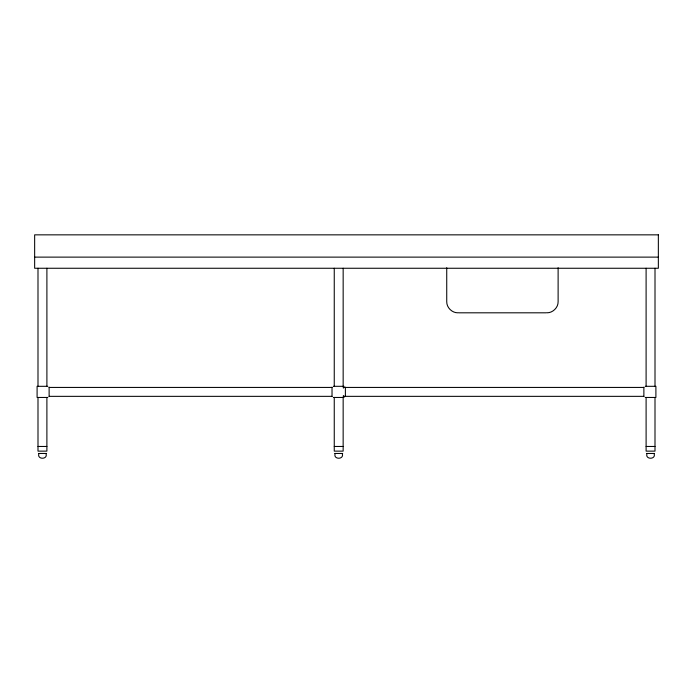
<?xml version="1.0" encoding="UTF-8"?>
<svg xmlns="http://www.w3.org/2000/svg" width="693" height="693" viewBox="0 0 693 693"><rect width="100%" height="100%" fill="white"/><g stroke="black" fill="none" stroke-linecap="round" stroke-linejoin="round"><path stroke-width="1.04" d="M343.33 388.089L344.049 387.205M546.976 312.794C552.538 312.967 558.298 307.692 558.116 301.672L558.116 267.732M34.65 257.12L658.35 257.12M457.9 312.812C452.208 312.933 446.595 307.692 446.734 301.672L446.734 267.732M458.601 312.812L546.249 312.812M47.791 386.313L37.093 386.313L37.093 397.453L47.791 397.453M333.359 386.313L344.049 386.313M645.209 386.313L655.899 386.313L655.899 397.453L645.209 397.453M49.125 387.43L332.025 387.43M343.156 387.43L643.875 387.43M49.125 396.344L332.025 396.344M343.156 396.344L643.875 396.344M333.359 397.453L344.049 397.453M37.994 446.457L46.899 446.457M334.251 446.457L343.156 446.457M646.101 446.457L655.006 446.457M38.47 453.473L46.422 453.473M334.728 453.473L342.68 453.473M646.578 453.473L654.53 453.473M344.049 396.561L343.33 395.677M655.006 268.26L655.006 385.975M655.006 397.86L654.998 451.134L646.11 451.134L646.101 397.86M654.062 453.473C656.54 459.823 644.568 459.823 647.045 453.473M646.101 268.26L646.101 385.975M643.875 387.205L643.875 396.561M345.383 387.205L345.383 396.561M343.156 268.26L343.156 386.356M343.156 397.41L343.148 451.134L334.26 451.134L334.251 397.41M342.212 453.473C344.69 459.823 332.718 459.823 335.195 453.473M334.251 268.26L334.251 386.356M332.025 387.205L332.025 396.561M49.125 387.205L49.125 396.561M46.899 268.26L46.899 385.975M46.899 397.86L46.89 451.134L38.002 451.134L37.994 397.86M45.955 453.473C48.432 459.823 36.46 459.823 38.938 453.473M37.994 268.26L37.994 385.975M658.35 234.849L34.65 234.849L34.65 268.26L658.35 268.26L658.35 234.849"/></g></svg>
